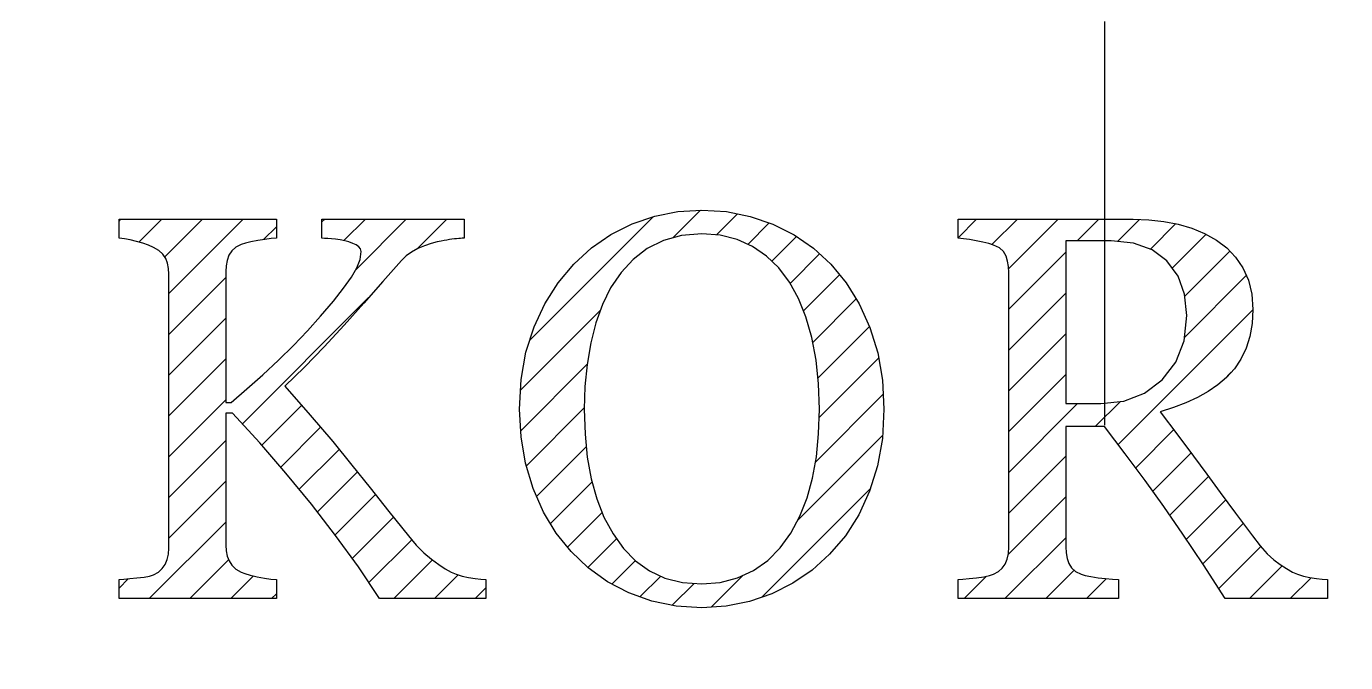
# Model space of a CAD drawing. Extents: x 0 to 420, y 0 to 297.
# Drawn here: x 102.64 to 108.37, y 123.71 to 126.46 of the extents above; entities that cross this region are included whole.
import ezdxf

# ---------------------------------------------------------------- set-up
doc = ezdxf.new("R2010")
doc.units = 0
doc.header["$LTSCALE"] = 7
doc.header["$MEASUREMENT"] = 0
doc.linetypes.add('CENTER', pattern=[2, 1.25, -0.25, 0.25, -0.25])
doc.layers.get('0').update_dxf_attribs({"color": 2, "linetype": 'CONTINUOUS'})
for name, color, linetype in [('CL', 1, 'CENTER'), ('D', 2, 'CONTINUOUS'), ('DWG', 7, 'CONTINUOUS')]:
    doc.layers.add(name, color=color, linetype=linetype)

# ---------------------------------------------------------------- blocks, each defined once
blk = doc.blocks.new('A$C4C2A30F9')
h = blk.add_hatch()
h.set_pattern_fill('ANSI31', color=21)
h.set_pattern_definition([(45, (-17002.65570697442, 6221.330725854359), (-0.08838834764831843, 0.08838834764831845), [])])
h.paths.add_polyline_path([(3.462933228893235, -0.8184524781090659), (3.641140908894158, -0.3567559981092927), (3.819528908894426, 0.1078513618913348), (3.977437708894286, 0.5759363218912767), (4.007551148893981, 0.6269153618914061), (4.057886188893463, 0.6659932818911329), (4.11728874889377, 0.6865755218914273), (4.713220588892, 0.6865755218914273), (4.713220588892, 0.5765288018910724), (4.599928108891618, 0.5735921618907014), (4.502606828893477, 0.5459774418914094), (4.437794668894639, 0.4778680018907835), (4.414224268894031, 0.3828393618914561), (4.414224268894031, -1.203332638108805), (4.438026508894836, -1.3105715181091), (4.503766028894461, -1.378887038109497), (4.603070828892669, -1.403024158108565), (4.716363308893051, -1.403436318109016), (4.716363308893051, -1.513586078109256), (3.645391308891703, -1.513586078109256), (3.645391308891703, -1.403436318109016), (3.780785868893872, -1.404853118108804), (3.895469388891797, -1.38622863810906), (3.978236268892942, -1.322034718109535), (4.010384748893557, -1.203332638108805), (4.015150348892348, 0.1132609618907736), (4.019503788891598, 0.1295928018907944), (3.402603308892139, -1.478088798108729), (3.235369388894469, -1.478088798108729), (2.542167788891675, 0.4596041618906384), (2.542373868891445, 0.4521852818907064), (2.542373868891445, -0.8778807981088903), (2.542167788891675, -1.138623518108943), (2.578875788894948, -1.274790878109343), (2.671251148894953, -1.366547998109127), (2.792683788891736, -1.403436318109016), (2.792683788891736, -1.513586078109256), (2.077972588893317, -1.513586078109256), (2.077972588893317, -1.403436318109016), (2.237864908893243, -1.36106111810841), (2.34180650889175, -1.264409598108614), (2.382430028894305, -1.123528158109366), (2.382945228891913, 0.3794905618906341), (2.348169228891493, 0.5007686418912272), (2.26656154889497, 0.561021281891044), (2.172511788892734, 0.5774561618909502), (2.08559754889211, 0.5765288018910724), (2.08559754889211, 0.6865755218914273), (2.754636268891772, 0.6865755218914273), (2.818598348894739, 0.6714801618909405), (2.87454906889252, 0.6352358418907897), (2.917619788891898, 0.5761424018910475), (3.406055148894666, -0.8195859181087144)])
h.paths.add_polyline_path([(-5.646472531105246, 0.7177193618908859), (-4.912801971106092, -1.180122878108705), (-4.860560691107821, -1.304904318109038), (-4.787556851108093, -1.378114238108537), (-4.645181331106869, -1.403436318109016), (-4.645181331106869, -1.513586078109256), (-5.606106611106952, -1.513586078109256), (-5.606106611106952, -1.407686718109289), (-5.412288371106115, -1.406682078109043), (-5.350284051106428, -1.383291998108689), (-5.312339571108168, -1.325100158109308), (-5.319706931106339, -1.24452287810891), (-5.470505971105013, -0.8336766381089546), (-6.195753011106717, -0.8336766381089546), (-6.319684371104813, -1.162657598109035), (-6.309895571106608, -1.296248958109572), (-6.206288851106365, -1.373838078108747), (-6.05528373110792, -1.403436318109016), (-6.05528373110792, -1.513586078109256), (-6.855981811106176, -1.513586078109256), (-6.855981811106176, -1.403436318109016), (-6.78702229110786, -1.394008158108591), (-6.713838131108787, -1.375589758108617), (-6.651318611107854, -1.348670558109006), (-6.566259091105167, -1.288701278109329), (-6.506418611108529, -1.225511998109141), (-6.458015571108263, -1.131951678109544), (-6.343563891106896, -0.8447534381093647), (-6.221409971105459, -0.5345772781092819), (-6.09168261110608, -0.2015262381091816), (-5.963243251106178, 0.1299534418913026), (-5.844386611108348, 0.4363944018914481), (-5.735009651107248, 0.7177193618908859)])
h.paths.add_polyline_path([(-5.039566931107402, -3.936700478108833), (-5.014219091106497, -3.951151838108672), (-4.992374611105333, -3.960296638108957), (-4.967155571106559, -3.968076158109398), (-4.938665011108242, -3.974464638109566), (-4.910097171108646, -3.978843838109242), (-4.884981171107938, -3.981831998109556), (-4.86352309110589, -3.983377598109655), (-4.86352309110589, -4.065835358109325), (-5.324781651106605, -4.065835358109325), (-5.416847891108773, -3.928457278108908), (-5.515508691107243, -3.791851998108541), (-5.620712531108438, -3.655813438108453), (-5.731197171106032, -3.521784158108858), (-5.844927571106382, -3.390305118108699), (-5.962187091106898, -3.261402078109313), (-5.992197491104889, -3.261402078109313), (-5.992197491104889, -3.833892318109065), (-5.990626131108002, -3.858621918108838), (-5.985912051106425, -3.881367998108544), (-5.978003731106583, -3.90236239810929), (-5.965638931105786, -3.921270238109173), (-5.948096371106658, -3.937576318108768), (-5.925273011107492, -3.951151838108672), (-5.909301811105252, -3.956999358108988), (-5.886298131106741, -3.963542398108984), (-5.856210451107472, -3.971012798108859), (-5.824448371105973, -3.977323998108659), (-5.796524531106115, -3.981471358109047), (-5.772438931107899, -3.983377598109655), (-5.772438931107899, -4.065835358109325), (-6.454975891105278, -4.065835358109325), (-6.454975891105278, -3.983377598109655), (-6.434470931108081, -3.981651678109301), (-6.408633651106356, -3.979281758109209), (-6.377386771106103, -3.976396638108781), (-6.346629331106669, -3.9729705581085), (-6.322569491105241, -3.968307998108685), (-6.305284531106736, -3.96258927810868), (-6.284496211104852, -3.950894238108958), (-6.267752211108018, -3.935979198108726), (-6.255284371105517, -3.917766878108523), (-6.246294131105969, -3.896952798108941), (-6.240987571105507, -3.873279358109357), (-6.239261651106062, -3.846772318109288), (-6.239261651106062, -2.659493918109547), (-6.240729971104884, -2.634506718109151), (-6.245186451105837, -2.611631838109133), (-6.25273413110699, -2.590817758108642), (-6.264480691104836, -2.573094878109259), (-6.282100531105243, -2.557303998109091), (-6.305284531106736, -2.54357391810936), (-6.327515411107015, -2.53396543810868), (-6.352245011104969, -2.525078238109018), (-6.379705171108071, -2.517092638108807), (-6.407036531105405, -2.510369278109465), (-6.43210101110526, -2.505809758109535), (-6.454975891105278, -2.503207998109247), (-6.454975891105278, -2.420853278108552), (-5.772438931107899, -2.420853278108552), (-5.772438931107899, -2.503207998109247), (-5.795674451106606, -2.504908158109174), (-5.822748211106955, -2.508385758109398), (-5.853557171107241, -2.513537758109123), (-5.883026611107198, -2.519720158108612), (-5.906931891106069, -2.5254131181091), (-5.925273011107492, -2.530899998108907), (-5.94871461110597, -2.542285918108973), (-5.966489011105296, -2.557690398109116), (-5.978518931107828, -2.577139198108853), (-5.986066611105343, -2.599653438109272), (-5.990651891108428, -2.623301118109339), (-5.992197491104889, -2.648030718109112), (-5.992197491104889, -3.21627055810859), (-5.969374131105724, -3.21627055810859), (-5.900182771107211, -3.156610398109478), (-5.831712691106077, -3.095275838109046), (-5.764015411106811, -3.032292638109539), (-5.698868371106073, -2.968588158109014), (-5.637842931108025, -2.904986718109285), (-5.580939091105392, -2.841642878109269), (-5.525297491105448, -2.776032158109047), (-5.480629651108757, -2.719746558109364), (-5.447090131106961, -2.67286335810968), (-5.423597011107631, -2.632497438108658), (-5.409480531106965, -2.595068158108916), (-5.404792211105814, -2.560910398108717), (-5.407136371108209, -2.550168478109299), (-5.414168851108116, -2.540663038108505), (-5.42599269110724, -2.532419838108581), (-5.441036531105055, -2.525747998109182), (-5.457522931108542, -2.519823198109407), (-5.475477651107212, -2.514671198108772), (-5.496214451108244, -2.510601118108752), (-5.515534451107669, -2.50774175810875), (-5.533283091106568, -2.506041598108823), (-5.549254291105171, -2.504985438108633), (-5.563241971107345, -2.504058078108756), (-5.575168851108174, -2.503207998109247), (-5.575168851108174, -2.420853278108552), (-4.958551731106127, -2.420853278108552), (-4.958551731106127, -2.503207998109247), (-4.961694451107178, -2.503362558109075), (-4.966640371105314, -2.503800478109042), (-4.973569811107154, -2.504418718109264), (-4.981684211106767, -2.50521727810883), (-4.990468371106545, -2.506015838109306), (-4.999922291106486, -2.50676287810893), (-5.010921811106527, -2.50774175810875), (-5.021741011107224, -2.509158558108538), (-5.032379891104938, -2.511219358108974), (-5.044384051107045, -2.513666558109435), (-5.05829445110794, -2.516371358108699), (-5.074265651106543, -2.519436798109382), (-5.101648531104729, -2.526726878109002), (-5.129649651105865, -2.536515678109026), (-5.158243251105887, -2.548751678109511), (-5.185729171105777, -2.563512158109006), (-5.20947989110573, -2.580359198109363), (-5.229443891108531, -2.599447358109501), (-5.310356051108101, -2.69081807810926), (-5.393483571107936, -2.784326878108914), (-5.47872341110633, -2.879870718108577), (-5.565096691105282, -2.973714398109223), (-5.6509290111062, -3.061865118108472), (-5.736220371105446, -3.144271358109108), (-5.625529651108081, -3.271010558109083), (-5.528285651107581, -3.385307678108802), (-5.4446429311065, -3.487162718109175), (-5.36617797110739, -3.585308318109128), (-5.284389971107885, -3.687755838109297), (-5.199407731106476, -3.794350718108944), (-5.166203091106581, -3.833454398109097), (-5.132946931105835, -3.866942398109131), (-5.099716531105514, -3.894943518109358), (-5.068083251106145, -3.917895678108835)])
h.paths.add_polyline_path([(-5.501237651107658, -0.7207963181090236), (-5.834803891106276, 0.1373980818907512), (-6.161981651108363, -0.7207963181090236)], flags=16)
h.paths.add_polyline_path([(-8.377135571106919, 0.4266313618909408), (-8.377135571106919, -1.262168478108833), (-8.367913491107174, -1.331797758109133), (-8.340427571107284, -1.369510398109014), (-8.294986931105086, -1.400499678109554), (-8.218917651105585, -1.405007678108632), (-8.118221811106196, -1.403925758108926), (-8.005830931106175, -1.402431678108769), (-7.86324933110518, -1.39583711810883), (-7.717035571105953, -1.374765438109534), (-7.596221171108482, -1.337207358109481), (-7.504051891108247, -1.281076318108717), (-7.424479251105367, -1.209875678108801), (-7.357477491106692, -1.12981359810874), (-7.277106291105156, -0.9200499181088162), (-7.244416851106507, -0.6542324781094067), (-7.238208691105683, -0.4248654381090091), (-7.249259731106577, -0.1802484781092062), (-7.29516405110553, 0.09749584189103189), (-7.39500981110541, 0.3153739218914779), (-7.468812211107434, 0.3927827218903985), (-7.550883571107988, 0.4574403218912266), (-7.646118291107996, 0.5109180818908499), (-7.778112531108491, 0.5455137618910157), (-7.938468531105173, 0.5589089618906655), (-8.085764211107744, 0.5611243218909294), (-8.133523251108272, 0.560866721891216), (-8.187902611105528, 0.5601712018906255), (-8.242745651106816, 0.5590892818909197), (-8.320643891107466, 0.537167521891206), (-8.36374037110727, 0.4859566418908798)], flags=16)
h.paths.add_polyline_path([(-7.058094771105971, 0.2383772818911893), (-6.975224851106759, 0.099067201890648), (-6.912396211107989, -0.05837791810881754), (-6.87228789110668, -0.2336231981089441), (-6.85819717110644, -0.4264883181094774), (-6.866569171106676, -0.6089463981088556), (-6.895471891108173, -0.7778031981088134), (-6.950495251105167, -0.9270823981087233), (-7.028779891104932, -1.062167838108508), (-7.1223917311072, -1.186021918108963), (-7.229295731107413, -1.28813455810905), (-7.33996069110799, -1.364487198108691), (-7.453510771105357, -1.422344158108899), (-7.583032051108603, -1.468943998109353), (-7.737849651108263, -1.499778718109155), (-7.906088211107999, -1.511628318108706), (-8.067191251106124, -1.513586078109256), (-9.060574131108297, -1.513586078109256), (-9.060574131108297, -1.403436318109016), (-8.934221331106528, -1.403745438109581), (-8.855138131108106, -1.379453758108866), (-8.796688691105373, -1.31989663810873), (-8.773865331106208, -1.247459518109281), (-8.773865331106208, 0.412128481891159), (-8.785972531106381, 0.4965440018913796), (-8.830537331108644, 0.5575694418912462), (-8.9166787711074, 0.5813974418906582), (-9.070002291107812, 0.5819126418909946), (-9.070002291107812, 0.6865755218914273), (-8.005341491105355, 0.6865755218914273), (-7.873630611105909, 0.679877921890693), (-7.743233491106366, 0.6596820818913329), (-7.614175891107152, 0.6258334418907907), (-7.491584051105747, 0.5799806418908702), (-7.380069011105661, 0.5246224018910652), (-7.279579251106043, 0.4605057618909996), (-7.159743731106573, 0.3588052818913638)])
h.paths.add_polyline_path([(-2.640074451104738, -3.94870463810912), (-2.6232274111062, -3.934098718109453), (-2.610733811106911, -3.916350078108735), (-2.601923891106708, -3.895175358108645), (-2.596720371107949, -3.870471518109298), (-2.595020211105293, -3.842109758109473), (-2.595020211105293, -2.652796318108813), (-2.59630821110477, -2.626649918109251), (-2.600197971107264, -2.602641598108676), (-2.606689491105499, -2.580694078108536), (-2.617920851105737, -2.561554398109365), (-2.636004371106537, -2.545763518109197), (-2.6609400511079, -2.533321438108942), (-2.682346611105459, -2.526520798109232), (-2.707591411108297, -2.520235358108948), (-2.736494131106156, -2.514362078109116), (-2.765809011107194, -2.509184318108964), (-2.792006931107608, -2.505526398109396), (-2.815293971107167, -2.503207998109247), (-2.815293971107167, -2.420853278108552), (-2.056095251107763, -2.420853278108552), (-1.987857011106826, -2.42324895810907), (-1.922555411107169, -2.430358718109346), (-1.860241971106007, -2.442156798108954), (-1.801122771106748, -2.459519038108738), (-1.745764531107852, -2.482496958108641), (-1.694347571108665, -2.511219358108974), (-1.649576691106631, -2.545171038109402), (-1.611297331106471, -2.585536958108605), (-1.579535251104971, -2.632214078108518), (-1.555604211105674, -2.685459998108854), (-1.541230131108023, -2.745558078108843), (-1.536438771105168, -2.812740158108681), (-1.539710291108349, -2.873636798109146), (-1.549473331106128, -2.929639038108689), (-1.565547571106435, -2.980669598108761), (-1.588036051107338, -3.027114878108478), (-1.616500851105229, -3.069258238108887), (-1.651019251105026, -3.107048158109137), (-1.688371251108038, -3.138810238108817), (-1.730205491105153, -3.167635678109036), (-1.776573491108138, -3.193447198109425), (-1.82698581110526, -3.216605438109582), (-1.880772691107268, -3.237264958109336), (-1.937728051107115, -3.255425758108686), (-1.86119509110722, -3.357280798109059), (-1.793806931105792, -3.447749918109366), (-1.735512051105616, -3.527013438108952), (-1.677655091105407, -3.605581438108857), (-1.611761011106864, -3.694736798109261), (-1.5375464511053, -3.794350718108944), (-1.504702451107732, -3.836880478109379), (-1.474022291105939, -3.87108975810952), (-1.445351411108277, -3.897184638109138), (-1.418097331108584, -3.917741118109006), (-1.390946291106957, -3.935721598109012), (-1.364027091105527, -3.951151838108672), (-1.342182611108001, -3.960296638108957), (-1.317040851106867, -3.968076158109398), (-1.288369971105567, -3.974464638109566), (-1.259905171107675, -3.978843838109242), (-1.234866451108246, -3.981831998109556), (-1.21309925110836, -3.983377598109655), (-1.21309925110836, -4.065835358109325), (-1.655990931107226, -4.065835358109325), (-1.750968051106611, -3.918900318109081), (-1.839737011105171, -3.785978718109618), (-1.922323571106972, -3.666967518109232), (-2.00367365110651, -3.553855358109104), (-2.089531731107854, -3.438295998109425), (-2.179820531106088, -3.320418238109596), (-2.347981811108184, -3.320418238109596), (-2.347981811108184, -3.842109758109473), (-2.346539251106151, -3.868101598109206), (-2.34226309110818, -3.891903838109101), (-2.335282131105487, -3.913516478109159), (-2.323741651107412, -3.932166718109329), (-2.305529331108119, -3.947803038108759), (-2.280722451105248, -3.960167838108646), (-2.263463251107169, -3.965603198108511), (-2.239248851106822, -3.970703678109203), (-2.207924691105291, -3.975288958108649), (-2.174926131105167, -3.979281758109209), (-2.145482451105636, -3.981960798108958), (-2.119567891106271, -3.983377598109655), (-2.119567891106271, -4.065835358109325), (-2.815293971107167, -4.065835358109325), (-2.815293971107167, -3.983377598109655), (-2.793861651105544, -3.98152287810899), (-2.766968211108178, -3.978818078108816), (-2.734562131106941, -3.975288958108649), (-2.70287733110672, -3.971167358108687), (-2.678353811108536, -3.96609263810933), (-2.6609400511079, -3.960167838108646)])
h.paths.add_polyline_path([(-4.42444389110824, -3.050324638108577), (-4.433846291107329, -3.146177598108807), (-4.436963251107954, -3.245070238108383), (-4.433614451107132, -3.352772798109072), (-4.423516531107452, -3.453185278109231), (-4.40664373110485, -3.546281918108434), (-4.382918771105324, -3.632732478108665), (-4.351233971105103, -3.712408158108701), (-4.311718131106318, -3.78533471810897), (-4.266432051106676, -3.84836943810933), (-4.213881651106931, -3.901460798108928), (-4.154221491106, -3.944737598108986), (-4.086730291106505, -3.976628478108978), (-4.010944371108053, -3.995768158109058), (-3.92704405110635, -4.002156638109227), (-3.84703349110714, -3.995639358108747), (-3.772329491108394, -3.976242078108953), (-3.703009331107751, -3.944042078109305), (-3.640721651107015, -3.900378878109223), (-3.586574131106318, -3.846257118108952), (-3.540644051106938, -3.781779838109287), (-3.50143733110599, -3.70820927810928), (-3.469932851105114, -3.628688158109071), (-3.446207891105587, -3.543242238109087), (-3.429824531107442, -3.450686558108828), (-3.420113011106878, -3.351278718108915), (-3.416918771108612, -3.245070238108383), (-3.420525171106419, -3.135384158108536), (-3.431421651104756, -3.031777438109202), (-3.44976277110618, -2.934533438108701), (-3.475316691106855, -2.844734078109468), (-3.507593971105962, -2.764337118109324), (-3.546723411105631, -2.693265278108811), (-3.592730771106289, -2.63234287810883), (-3.646105491105118, -2.581131998109413), (-3.70666725110641, -2.539606878109225), (-3.773900851105282, -2.509055518108653), (-3.847419891106256, -2.490740158108565), (-3.92704405110635, -2.484635038109445), (-4.014962931105401, -2.491770558109238), (-4.09371125110556, -2.513048318109213), (-4.163237491105974, -2.548442558108945), (-4.224159891105955, -2.595506078108883), (-4.277251251107373, -2.652409918108788), (-4.322460051105736, -2.718819198108577), (-4.357622451105271, -2.790638078108714), (-4.38637061110785, -2.870210718108865), (-4.40867877110577, -2.957459838108662)], flags=16)
h.paths.add_polyline_path([(-3.163672211107041, -3.000607838109318), (-3.14327029110791, -3.119103838109368), (-3.136495411108626, -3.245070238108383), (-3.143399091106403, -3.371783678108841), (-3.164187411108287, -3.490382718108776), (-3.198963411108707, -3.600738558108787), (-3.245975411107793, -3.702258718109078), (-3.303935411106067, -3.793036958109042), (-3.372585811106546, -3.873459678108702), (-3.448449011106277, -3.941903998108501), (-3.531962931105227, -3.999116958108971), (-3.623101811106608, -4.044840958109489), (-3.720294291106256, -4.078431998108499), (-3.821608371108596, -4.098653598109195), (-3.92704405110635, -4.105402718108962), (-4.038456051108369, -4.098164158109284), (-4.144072051105468, -4.076654558109112), (-4.243866291108134, -4.041105758108642), (-4.336293171105353, -3.992573918108974), (-4.419523731106892, -3.932810718109067), (-4.493764051105245, -3.861790398108496), (-4.558395891108376, -3.781470718108721), (-4.613084371107107, -3.690434878109045), (-4.658061331105273, -3.588682878108557), (-4.691085651105823, -3.47920287810939), (-4.711023891108198, -3.364622398109532), (-4.717695731105778, -3.245070238108383), (-4.710637491105444, -3.116295998109308), (-4.689617331107002, -2.997078718109151), (-4.654712531108089, -2.887366878108878), (-4.607829331107496, -2.78736655810917), (-4.550281491105125, -2.696717118108609), (-4.482197811106744, -2.615573118108841), (-4.40551029110793, -2.545840798108657), (-4.321146291105833, -2.48782927810953), (-4.228848211107106, -2.441641598108617), (-4.131243571107916, -2.408153598108584), (-4.030599251105741, -2.388009278109166), (-3.92704405110635, -2.381311678109341), (-3.819959731106792, -2.388138078108568), (-3.717151571105205, -2.408643038109403), (-3.618516531107161, -2.442646238108864), (-3.526244211105222, -2.48929759810926), (-3.44267877110542, -2.546896958108846), (-3.367820211107755, -2.615573118108841), (-3.300663891106524, -2.696407998108953), (-3.243914611106447, -2.787881758108597), (-3.197855731108575, -2.889814078109339)])
h.paths.add_polyline_path([(1.392602028892725, 0.4587798418906459), (1.389871468891215, -1.256269438109484), (1.402158988894371, -1.329659678109238), (1.441494508893811, -1.380664478108883), (1.511458668894193, -1.402921118108679), (1.617254988894274, -1.403436318109016), (1.617254988894274, -1.513586078109256), (0.7411058688921912, -1.513586078109256), (0.7411058688921912, -1.403436318109016), (0.8622809088919894, -1.401710398109572), (0.9488345088939241, -1.365697918108708), (0.9808026688915561, -1.291199998108823), (0.9854137088914285, -1.223425438109189), (0.9854137088914285, 0.4447921618912005), (0.9744657088922395, 0.5038340818910001), (0.9349756288938806, 0.5546328018908753), (0.8570258688923786, 0.5757302418905965), (0.7411058688921912, 0.5765288018910724), (0.7411058688921912, 0.6865755218914273), (1.617254988894274, 0.6865755218914273), (1.617254988894274, 0.5765288018910724), (1.510041868892586, 0.5757302418905965), (1.450381708891655, 0.5586256018914355), (1.408444428892835, 0.515735201890493)])
h.paths.add_polyline_path([(-1.052356851105287, 0.4020048018910529), (-1.054597971105977, -1.18548095810911), (-1.050038451106957, -1.278345758109026), (-1.010574131105386, -1.350654078109073), (-0.8974877311084128, -1.386589278108659), (-0.3897066111057939, -1.3897319981088), (-0.04681525110572693, -1.262065438108948), (0.2343551488920639, -0.9816420781089619), (0.3558135488929111, -0.6373339181091069), (0.452258988894755, -0.6373339181091069), (0.4111975488922326, -1.434966558108499), (0.3985751488944516, -1.480948158108731), (0.3686162688936747, -1.505600478109045), (0.3251849088919698, -1.513586078109256), (-1.717660371105012, -1.513586078109256), (-1.717660371105012, -1.403436318109016), (-1.592003091107472, -1.403539358108901), (-1.516268691106234, -1.371777278109221), (-1.463615251108422, -1.31085487810924), (-1.44393461110667, -1.22656815810933), (-1.444939251105097, 0.3819120018906688), (-1.468870291108033, 0.489511521890563), (-1.530668531107949, 0.5539115218907682), (-1.609133491107059, 0.5758332818913914), (-1.717660371105012, 0.5765288018910724), (-1.717660371105012, 0.6865755218914273), (-0.7885744511077064, 0.6865755218914273), (-0.7885744511077064, 0.5765288018910724), (-0.8959678911051014, 0.5756272018916206), (-0.9879826111064176, 0.5436590418912601), (-1.039682931106654, 0.4750086418907813)])
h.paths.add_polyline_path([(-3.572895571105619, -0.5155148781086609), (-3.572895571105619, -1.096454398109017), (-3.571349971105519, -1.158020798108737), (-3.566764691106073, -1.210287838109252), (-3.559191251108132, -1.253126718109343), (-3.526424531108205, -1.322189278109363), (-3.469443411107932, -1.369201278109358), (-3.392060371108528, -1.38700143810911), (-3.264728691108758, -1.38924255810889), (-3.06081253110824, -1.387877278109045), (-2.907385971106123, -1.386589278108659), (-2.623613811105315, -1.296145918108778), (-2.32059893110636, -1.050987998109122), (-2.171087891107163, -0.6834700781091669), (-2.059341011106881, -0.6834700781091669), (-2.094426131105138, -1.428371998109469), (-2.108800211106427, -1.471391198108904), (-2.139506131105009, -1.501942558108567), (-2.168769491105195, -1.513586078109256), (-2.866891251105699, -1.513586078109256), (-3.56496149110535, -1.513586078109256), (-4.263031731105002, -1.513586078109256), (-4.263031731105002, -1.403436318109016), (-4.120656211107416, -1.391432158108728), (-4.008085011108051, -1.344007998109191), (-3.962335251108016, -1.214486718108674), (-3.970140531106154, 0.4360852818908825), (-3.988507411108003, 0.5026233618909828), (-4.035493651106663, 0.5536281618906287), (-4.098837491106678, 0.5750089618904894), (-4.263031731105002, 0.5765288018910724), (-4.263031731105002, 0.6865755218914273), (-2.270083571107534, 0.6865755218914273), (-2.230310131108126, 0.6779974418914207), (-2.206920051106863, 0.658728961891029), (-2.197157011105446, 0.6305990418914007), (-2.159933811108203, -0.09575567810952634), (-2.243112851105252, -0.09575567810952634), (-2.416554931107385, 0.2561259218909981), (-2.703469811105606, 0.4835867218907879), (-3.073203091105825, 0.5643700818909565), (-3.434461331107741, 0.5643700818909565), (-3.510685171106161, 0.5474715218906567), (-3.555893971108162, 0.5070798418910272), (-3.572895571105619, 0.4453073618906274), (-3.572895571105619, -0.2208977581094587), (-3.558392691105837, -0.2639942381092624), (-3.523925811106892, -0.2971731181087307), (-3.481911251106794, -0.3104652781094046), (-3.371169011108577, -0.3104652781094046), (-3.161534131108056, -0.2658747181085346), (-2.982605171106115, -0.1304028781087254), (-2.898060851108312, 0.09855200189122115), (-2.808905491106998, 0.09855200189122115), (-2.808905491106998, -0.8877211181088569), (-2.908905811105797, -0.8877211181088569), (-2.974671091105847, -0.6534339181089308), (-3.137937971107021, -0.494520478108825), (-3.371169011108577, -0.4360195181088784), (-3.483328051108401, -0.4360195181088784), (-3.527738291108108, -0.4482297581089369), (-3.559732211106166, -0.4776219181085253)])
h.paths.add_polyline_path([(1.501231948892382, -3.393447838108841), (1.252029708892223, -2.755630238109006), (1.00761882889492, -3.393447838108841)], flags=16)
h.paths.add_polyline_path([(1.922201868892444, -3.816555838108798), (1.934283308892191, -3.844840318109163), (1.947369388894003, -3.869260798109281), (1.961460108894244, -3.889791518108723), (1.978281388892356, -3.908209918108696), (1.998734828892339, -3.926241918108644), (2.023103788891603, -3.944042078109305), (2.042707148892077, -3.954474878109068), (2.065736588894652, -3.96356815810941), (2.092372428895032, -3.97142495810931), (2.11967802889194, -3.977633118109225), (2.143686348892516, -3.981574398108933), (2.164500428894826, -3.983377598109655), (2.164500428894826, -4.065835358109325), (1.479413228891644, -4.065835358109325), (1.479413228891644, -3.983377598109655), (1.536214028892573, -3.978328638108906), (1.586188428893365, -3.970703678109203), (1.629516748893366, -3.960167838108646), (1.662798668894538, -3.9477257581093), (1.682711148892849, -3.933506238108748), (1.689357228893641, -3.917457758108867), (1.689073868892592, -3.90993583810905), (1.688249548893509, -3.901512318108871), (1.687013068891247, -3.892212958108757), (1.685106828892458, -3.882346878109274), (1.682685388892423, -3.873408158109669), (1.67961994889265, -3.865242238109204), (1.543220748892054, -3.496796958108462), (0.9671498688912834, -3.496796958108462), (0.9467737088925787, -3.548394238108813), (0.9291538688921719, -3.595483518109177), (0.9141100288943562, -3.638167838109439), (0.9010497088929696, -3.677091198109338), (0.8888652288951562, -3.714185598108998), (0.877608108894492, -3.749322238109016), (0.8686436288917321, -3.780543358108844), (0.8616884288931033, -3.807642878108709), (0.8567167488945415, -3.830543518109153), (0.8536255488943425, -3.850146878108717), (0.8516935488914896, -3.867174238109328), (0.8510237888949632, -3.881574078109225), (0.8591124288941501, -3.910013118109418), (0.8834041088921367, -3.933995678108658), (0.9239503488934133, -3.953367198108936), (0.9747233088928624, -3.968050398108971), (1.029592108894576, -3.978045278108766), (1.088453708893212, -3.983377598109655), (1.088453708893212, -4.065835358109325), (0.4695954688941129, -4.065835358109325), (0.4695954688941129, -3.983377598109655), (0.491517228892917, -3.980981918109137), (0.5165044288951322, -3.976551198109519), (0.5448661888949573, -3.970008158108612), (0.5731764288939303, -3.962048318108828), (0.5980348288940149, -3.952362558109598), (0.6193898688943591, -3.941105438108934), (0.6478031488950364, -3.919647358109614), (0.6716053888922033, -3.897674078109048), (0.6908996288948401, -3.87508255810917), (0.7077981888942304, -3.849296798109208), (0.7244133888925717, -3.817843838109184), (0.7406937088926497, -3.780543358108844), (0.8263714688946493, -3.565859518108482), (0.9176649088913109, -3.333967998109074), (1.014625548894401, -3.084946078109169), (1.110633068892639, -2.837109118108856), (1.199427788891626, -2.607999678109081), (1.281241548895196, -2.397617758108936), (1.37384874889176, -2.397617758108936)])
h.paths.add_polyline_path([(-0.5675794111084542, -3.260191358109296), (-0.5675794111084542, -3.754293918109397), (-0.5664202111074701, -3.800120958108892), (-0.5629426111081557, -3.839070078109216), (-0.5572496511085774, -3.871218558108922), (-0.5481048511064728, -3.897416478109335), (-0.5345293311074784, -3.919029118109393), (-0.516471571107104, -3.936030718108668), (-0.4941118911083322, -3.94898799810926), (-0.4666774911056564, -3.958467678108718), (-0.434322931105271, -3.964521278108805), (-0.3946267711071414, -3.967973118109512), (-0.3450902911063167, -3.970214238108383), (-0.2858422911085654, -3.971012798108859), (-0.2577381311057252, -3.971012798108859), (-0.2241213311062893, -3.971012798108859), (-0.1850434111074719, -3.971012798108859), (-0.145527571105049, -3.970420318109063), (-0.1103909311059397, -3.968745918108652), (-0.07965925110693206, -3.966041118108478), (-0.0500352511080564, -3.962177118109139), (-0.01966421110773808, -3.956638718108479), (0.01129930889146635, -3.949528958109113), (0.03958378889365122, -3.94043567810877), (0.06184042889435659, -3.929307358109327), (0.07822378889250103, -3.916350078108735), (0.1141332288934791, -3.872789918108538), (0.1514337088920001, -3.816581598109224), (0.1898933888915053, -3.747802398109343), (0.2241541888943175, -3.678817118108782), (0.2490383488948282, -3.623252798109206), (0.2644428288913332, -3.580954878108969), (0.3481113088928396, -3.580954878108969), (0.3169674688942905, -4.065835358109325), (-1.048801971108333, -4.065835358109325), (-1.048801971108333, -3.983377598109655), (-1.022913171105756, -3.981394078108679), (-0.99202693110783, -3.978174078109078), (-0.956117491106852, -3.97366607810909), (-0.9219597311057441, -3.968488318108939), (-0.8968694911054627, -3.963310558108788), (-0.8805634111049585, -3.958132798108636), (-0.8584098111059575, -3.945252798109323), (-0.8412021311050921, -3.930080158109376), (-0.8291464511057711, -3.912589118109281), (-0.8209032511076657, -3.892496318108897), (-0.8160346111071703, -3.86905471810951), (-0.8144374911062187, -3.842109758109473), (-0.8144374911062187, -2.659493918109547), (-0.8158800511082518, -2.635124958109373), (-0.820130451105797, -2.612533438108585), (-0.8271114111048519, -2.59174511810852), (-0.8388322111059097, -2.573378238108489), (-0.8566838911065133, -2.557329758108608), (-0.8805634111049585, -2.54357391810936), (-0.9039019711053697, -2.53396543810868), (-0.9319288511069317, -2.525078238109018), (-0.9647470911077107, -2.517092638108807), (-0.9975653311084898, -2.510369278109465), (-1.025540691105562, -2.505809758109535), (-1.048801971108333, -2.503207998109247), (-1.048801971108333, -2.420853278108552), (0.2241799488947436, -2.420853278108552), (0.2241799488947436, -2.817402718109406), (0.1371626688924152, -2.817402718109406), (0.1156788288935786, -2.75735615810936), (0.08221658889306127, -2.695042718109107), (0.03695626889384585, -2.630282078109303), (-0.01358485110540641, -2.57407375810908), (-0.06252885110734496, -2.537880958108872), (-0.1096954111053492, -2.521755198108622), (-0.1353008511068765, -2.518870078109103), (-0.1638686911064724, -2.516474398108585), (-0.1954762111054151, -2.514671198108772), (-0.2303037311066873, -2.513305918108927), (-0.2681709311073064, -2.51250735810936), (-0.309283891107043, -2.512223998109221), (-0.5675794111084542, -2.512223998109221), (-0.5675794111084542, -3.166373438109076), (-0.3820043711057224, -3.166373438109076), (-0.3278826111054514, -3.164441438108952), (-0.2844512511073845, -3.158696958109431), (-0.251787571105524, -3.149346078108465), (-0.2254866111070442, -3.135615998108733), (-0.2013752511084022, -3.116862718108678), (-0.1793762111046817, -3.093240798109036), (-0.1631474111054558, -3.068227838109124), (-0.1486445311056741, -3.038294718108773), (-0.1359448511066148, -3.003389918108951), (-0.1253059711052629, -2.966578878109431), (-0.1173718911086326, -2.931261918109158), (-0.1121168511053838, -2.897207198108845), (-0.02509957110669347, -2.897207198108845), (-0.02509957110669347, -3.540795038108627), (-0.1121168511053838, -3.540795038108627), (-0.1170627711071575, -3.50297935810886), (-0.1254090111069672, -3.463669598108936), (-0.1371813311052392, -3.422865758108856), (-0.1507310911074455, -3.385384958109171), (-0.1647960511072597, -3.355426078109303), (-0.1793762111046817, -3.333092158109139), (-0.2043118911060446, -3.306430558109241), (-0.2315144511085236, -3.286749918108399), (-0.2610096511052689, -3.274075998108856), (-0.2947552511068352, -3.266425278108727), (-0.3351984511064074, -3.261762718108912), (-0.3820043711057224, -3.260191358109296)])
h.paths.add_polyline_path([(-2.347981811108184, -2.514671198108772), (-2.347981811108184, -3.220623998108749), (-2.195946291107248, -3.220623998108749), (-2.095405011106777, -3.209263838109109), (-2.006610291107791, -3.175106078108911), (-1.929716691105568, -3.118099198109121), (-1.870417171106965, -3.041463198109341), (-1.834739571106184, -2.94849535810863), (-1.822838451105781, -2.839195678108808), (-1.832369651107001, -2.746330878108893), (-1.861014771107875, -2.667402238109389), (-1.908825331105618, -2.602177918109192), (-1.973766291106585, -2.55367183810904), (-2.054549651107664, -2.524434238109279), (-2.150917811108229, -2.514671198108772)], flags=16)
at = {"layer": 'D', "color": 21}
for p, q in [((-4.131243571107916, -2.408153598108584), (-4.030599251105741, -2.388009278109166)), ((-4.030599251105741, -2.388009278109166), (-3.92704405110635, -2.381311678109341)), ((-3.92704405110635, -2.381311678109341), (-3.819959731106792, -2.388138078108568)), ((-3.819959731106792, -2.388138078108568), (-3.717151571105205, -2.408643038109403)), ((-6.454975891105278, -2.420853278108552), (-5.772438931107899, -2.420853278108552)), ((-6.454975891105278, -2.503207998109247), (-6.454975891105278, -2.420853278108552)), ((-5.772438931107899, -2.420853278108552), (-5.772438931107899, -2.503207998109247)), ((-5.575168851108174, -2.503207998109247), (-5.575168851108174, -2.420853278108552)), ((-5.575168851108174, -2.420853278108552), (-4.958551731106127, -2.420853278108552)), ((-4.958551731106127, -2.420853278108552), (-4.958551731106127, -2.503207998109247)), ((-4.321146291105833, -2.48782927810953), (-4.228848211107106, -2.441641598108617)), ((-4.228848211107106, -2.441641598108617), (-4.131243571107916, -2.408153598108584)), ((-3.717151571105205, -2.408643038109403), (-3.618516531107161, -2.442646238108864)), ((-3.618516531107161, -2.442646238108864), (-3.526244211105222, -2.48929759810926)), ((-2.815293971107167, -2.420853278108552), (-2.056095251107763, -2.420853278108552)), ((-2.815293971107167, -2.503207998109247), (-2.815293971107167, -2.420853278108552)), ((-2.056095251107763, -2.420853278108552), (-1.987857011106826, -2.42324895810907)), ((-1.987857011106826, -2.42324895810907), (-1.922555411107169, -2.430358718109346)), ((-1.922555411107169, -2.430358718109346), (-1.860241971106007, -2.442156798108954)), ((-1.860241971106007, -2.442156798108954), (-1.801122771106748, -2.459519038108738)), ((-1.801122771106748, -2.459519038108738), (-1.745764531107852, -2.482496958108641)), ((-6.43210101110526, -2.505809758109535), (-6.454975891105278, -2.503207998109247)), ((-6.407036531105405, -2.510369278109465), (-6.43210101110526, -2.505809758109535)), ((-6.379705171108071, -2.517092638108807), (-6.407036531105405, -2.510369278109465)), ((-6.352245011104969, -2.525078238109018), (-6.379705171108071, -2.517092638108807)), ((-5.853557171107241, -2.513537758109123), (-5.883026611107198, -2.519720158108612)), ((-5.822748211106955, -2.508385758109398), (-5.853557171107241, -2.513537758109123)), ((-5.795674451106606, -2.504908158109174), (-5.822748211106955, -2.508385758109398)), ((-5.772438931107899, -2.503207998109247), (-5.795674451106606, -2.504908158109174)), ((-5.563241971107345, -2.504058078108756), (-5.575168851108174, -2.503207998109247)), ((-5.549254291105171, -2.504985438108633), (-5.563241971107345, -2.504058078108756)), ((-5.533283091106568, -2.506041598108823), (-5.549254291105171, -2.504985438108633)), ((-5.515534451107669, -2.50774175810875), (-5.533283091106568, -2.506041598108823)), ((-5.496214451108244, -2.510601118108752), (-5.515534451107669, -2.50774175810875)), ((-5.475477651107212, -2.514671198108772), (-5.496214451108244, -2.510601118108752)), ((-5.457522931108542, -2.519823198109407), (-5.475477651107212, -2.514671198108772)), ((-5.05829445110794, -2.516371358108699), (-5.074265651106543, -2.519436798109382)), ((-5.044384051107045, -2.513666558109435), (-5.05829445110794, -2.516371358108699)), ((-5.032379891104938, -2.511219358108974), (-5.044384051107045, -2.513666558109435)), ((-5.021741011107224, -2.509158558108538), (-5.032379891104938, -2.511219358108974)), ((-5.010921811106527, -2.50774175810875), (-5.021741011107224, -2.509158558108538)), ((-4.999922291106486, -2.50676287810893), (-5.010921811106527, -2.50774175810875)), ((-4.990468371106545, -2.506015838109306), (-4.999922291106486, -2.50676287810893)), ((-4.981684211106767, -2.50521727810883), (-4.990468371106545, -2.506015838109306)), ((-4.973569811107154, -2.504418718109264), (-4.981684211106767, -2.50521727810883)), ((-4.966640371105314, -2.503800478109042), (-4.973569811107154, -2.504418718109264)), ((-4.961694451107178, -2.503362558109075), (-4.966640371105314, -2.503800478109042)), ((-4.958551731106127, -2.503207998109247), (-4.961694451107178, -2.503362558109075)), ((-4.40551029110793, -2.545840798108657), (-4.321146291105833, -2.48782927810953)), ((-4.09371125110556, -2.513048318109213), (-4.163237491105974, -2.548442558108945)), ((-4.014962931105401, -2.491770558109238), (-4.09371125110556, -2.513048318109213)), ((-3.92704405110635, -2.484635038109445), (-4.014962931105401, -2.491770558109238)), ((-3.847419891106256, -2.490740158108565), (-3.92704405110635, -2.484635038109445)), ((-3.773900851105282, -2.509055518108653), (-3.847419891106256, -2.490740158108565)), ((-3.70666725110641, -2.539606878109225), (-3.773900851105282, -2.509055518108653)), ((-3.526244211105222, -2.48929759810926), (-3.44267877110542, -2.546896958108846)), ((-2.792006931107608, -2.505526398109396), (-2.815293971107167, -2.503207998109247)), ((-2.765809011107194, -2.509184318108964), (-2.792006931107608, -2.505526398109396)), ((-2.736494131106156, -2.514362078109116), (-2.765809011107194, -2.509184318108964)), ((-2.707591411108297, -2.520235358108948), (-2.736494131106156, -2.514362078109116)), ((-2.150917811108229, -2.514671198108772), (-2.347981811108184, -2.514671198108772)), ((-2.347981811108184, -2.514671198108772), (-2.347981811108184, -3.220623998108749)), ((-2.054549651107664, -2.524434238109279), (-2.150917811108229, -2.514671198108772)), ((-1.745764531107852, -2.482496958108641), (-1.694347571108665, -2.511219358108974)), ((-1.694347571108665, -2.511219358108974), (-1.649576691106631, -2.545171038109402)), ((-6.327515411107015, -2.53396543810868), (-6.352245011104969, -2.525078238109018)), ((-6.305284531106736, -2.54357391810936), (-6.327515411107015, -2.53396543810868)), ((-6.282100531105243, -2.557303998109091), (-6.305284531106736, -2.54357391810936)), ((-6.264480691104836, -2.573094878109259), (-6.282100531105243, -2.557303998109091)), ((-6.25273413110699, -2.590817758108642), (-6.264480691104836, -2.573094878109259)), ((-5.966489011105296, -2.557690398109116), (-5.978518931107828, -2.577139198108853)), ((-5.94871461110597, -2.542285918108973), (-5.966489011105296, -2.557690398109116)), ((-5.925273011107492, -2.530899998108907), (-5.94871461110597, -2.542285918108973)), ((-5.906931891106069, -2.5254131181091), (-5.925273011107492, -2.530899998108907)), ((-5.883026611107198, -2.519720158108612), (-5.906931891106069, -2.5254131181091)), ((-5.441036531105055, -2.525747998109182), (-5.457522931108542, -2.519823198109407)), ((-5.42599269110724, -2.532419838108581), (-5.441036531105055, -2.525747998109182)), ((-5.414168851108116, -2.540663038108505), (-5.42599269110724, -2.532419838108581)), ((-5.407136371108209, -2.550168478109299), (-5.414168851108116, -2.540663038108505)), ((-5.409480531106965, -2.595068158108916), (-5.404792211105814, -2.560910398108717)), ((-5.404792211105814, -2.560910398108717), (-5.407136371108209, -2.550168478109299)), ((-5.185729171105777, -2.563512158109006), (-5.20947989110573, -2.580359198109363)), ((-5.158243251105887, -2.548751678109511), (-5.185729171105777, -2.563512158109006)), ((-5.129649651105865, -2.536515678109026), (-5.158243251105887, -2.548751678109511)), ((-5.101648531104729, -2.526726878109002), (-5.129649651105865, -2.536515678109026)), ((-5.074265651106543, -2.519436798109382), (-5.101648531104729, -2.526726878109002)), ((-4.482197811106744, -2.615573118108841), (-4.40551029110793, -2.545840798108657)), ((-4.163237491105974, -2.548442558108945), (-4.224159891105955, -2.595506078108883)), ((-3.646105491105118, -2.581131998109413), (-3.70666725110641, -2.539606878109225)), ((-3.44267877110542, -2.546896958108846), (-3.367820211107755, -2.615573118108841)), ((-2.682346611105459, -2.526520798109232), (-2.707591411108297, -2.520235358108948)), ((-2.6609400511079, -2.533321438108942), (-2.682346611105459, -2.526520798109232)), ((-2.636004371106537, -2.545763518109197), (-2.6609400511079, -2.533321438108942)), ((-2.617920851105737, -2.561554398109365), (-2.636004371106537, -2.545763518109197)), ((-2.606689491105499, -2.580694078108536), (-2.617920851105737, -2.561554398109365)), ((-1.973766291106585, -2.55367183810904), (-2.054549651107664, -2.524434238109279)), ((-1.908825331105618, -2.602177918109192), (-1.973766291106585, -2.55367183810904)), ((-1.649576691106631, -2.545171038109402), (-1.611297331106471, -2.585536958108605)), ((-6.245186451105837, -2.611631838109133), (-6.25273413110699, -2.590817758108642)), ((-6.240729971104884, -2.634506718109151), (-6.245186451105837, -2.611631838109133)), ((-5.990651891108428, -2.623301118109339), (-5.992197491104889, -2.648030718109112)), ((-5.986066611105343, -2.599653438109272), (-5.990651891108428, -2.623301118109339)), ((-5.978518931107828, -2.577139198108853), (-5.986066611105343, -2.599653438109272)), ((-5.447090131106961, -2.67286335810968), (-5.423597011107631, -2.632497438108658)), ((-5.423597011107631, -2.632497438108658), (-5.409480531106965, -2.595068158108916)), ((-5.229443891108531, -2.599447358109501), (-5.310356051108101, -2.69081807810926)), ((-5.20947989110573, -2.580359198109363), (-5.229443891108531, -2.599447358109501)), ((-4.550281491105125, -2.696717118108609), (-4.482197811106744, -2.615573118108841)), ((-4.224159891105955, -2.595506078108883), (-4.277251251107373, -2.652409918108788)), ((-3.592730771106289, -2.63234287810883), (-3.646105491105118, -2.581131998109413)), ((-3.546723411105631, -2.693265278108811), (-3.592730771106289, -2.63234287810883)), ((-3.367820211107755, -2.615573118108841), (-3.300663891106524, -2.696407998108953)), ((-2.600197971107264, -2.602641598108676), (-2.606689491105499, -2.580694078108536)), ((-2.59630821110477, -2.626649918109251), (-2.600197971107264, -2.602641598108676)), ((-2.595020211105293, -2.652796318108813), (-2.59630821110477, -2.626649918109251)), ((-1.861014771107875, -2.667402238109389), (-1.908825331105618, -2.602177918109192)), ((-1.611297331106471, -2.585536958108605), (-1.579535251104971, -2.632214078108518)), ((-1.579535251104971, -2.632214078108518), (-1.555604211105674, -2.685459998108854)), ((-6.239261651106062, -2.659493918109547), (-6.240729971104884, -2.634506718109151)), ((-6.239261651106062, -3.846772318109288), (-6.239261651106062, -2.659493918109547)), ((-5.992197491104889, -2.648030718109112), (-5.992197491104889, -3.21627055810859)), ((-5.480629651108757, -2.719746558109364), (-5.447090131106961, -2.67286335810968)), ((-4.277251251107373, -2.652409918108788), (-4.322460051105736, -2.718819198108577)), ((-2.595020211105293, -3.842109758109473), (-2.595020211105293, -2.652796318108813)), ((-1.832369651107001, -2.746330878108893), (-1.861014771107875, -2.667402238109389)), ((-1.555604211105674, -2.685459998108854), (-1.541230131108023, -2.745558078108843)), ((-5.525297491105448, -2.776032158109047), (-5.480629651108757, -2.719746558109364)), ((-5.310356051108101, -2.69081807810926), (-5.393483571107936, -2.784326878108914)), ((-4.607829331107496, -2.78736655810917), (-4.550281491105125, -2.696717118108609)), ((-4.322460051105736, -2.718819198108577), (-4.357622451105271, -2.790638078108714)), ((-3.507593971105962, -2.764337118109324), (-3.546723411105631, -2.693265278108811)), ((-3.300663891106524, -2.696407998108953), (-3.243914611106447, -2.787881758108597)), ((-1.822838451105781, -2.839195678108808), (-1.832369651107001, -2.746330878108893)), ((-1.541230131108023, -2.745558078108843), (-1.536438771105168, -2.812740158108681)), ((-5.580939091105392, -2.841642878109269), (-5.525297491105448, -2.776032158109047)), ((-5.393483571107936, -2.784326878108914), (-5.47872341110633, -2.879870718108577)), ((-4.654712531108089, -2.887366878108878), (-4.607829331107496, -2.78736655810917)), ((-4.357622451105271, -2.790638078108714), (-4.38637061110785, -2.870210718108865)), ((-3.475316691106855, -2.844734078109468), (-3.507593971105962, -2.764337118109324)), ((-3.243914611106447, -2.787881758108597), (-3.197855731108575, -2.889814078109339)), ((-5.637842931108025, -2.904986718109285), (-5.580939091105392, -2.841642878109269)), ((-3.44976277110618, -2.934533438108701), (-3.475316691106855, -2.844734078109468)), ((-1.834739571106184, -2.94849535810863), (-1.822838451105781, -2.839195678108808)), ((-1.536438771105168, -2.812740158108681), (-1.539710291108349, -2.873636798109146)), ((-5.698868371106073, -2.968588158109014), (-5.637842931108025, -2.904986718109285)), ((-5.47872341110633, -2.879870718108577), (-5.565096691105282, -2.973714398109223)), ((-4.689617331107002, -2.997078718109151), (-4.654712531108089, -2.887366878108878)), ((-4.38637061110785, -2.870210718108865), (-4.40867877110577, -2.957459838108662)), ((-3.197855731108575, -2.889814078109339), (-3.163672211107041, -3.000607838109318)), ((-1.539710291108349, -2.873636798109146), (-1.549473331106128, -2.929639038108689)), ((-5.764015411106811, -3.032292638109539), (-5.698868371106073, -2.968588158109014)), ((-5.565096691105282, -2.973714398109223), (-5.6509290111062, -3.061865118108472)), ((-4.40867877110577, -2.957459838108662), (-4.42444389110824, -3.050324638108577)), ((-3.431421651104756, -3.031777438109202), (-3.44976277110618, -2.934533438108701)), ((-1.870417171106965, -3.041463198109341), (-1.834739571106184, -2.94849535810863)), ((-1.549473331106128, -2.929639038108689), (-1.565547571106435, -2.980669598108761)), ((-5.831712691106077, -3.095275838109046), (-5.764015411106811, -3.032292638109539)), ((-4.710637491105444, -3.116295998109308), (-4.689617331107002, -2.997078718109151)), ((-3.420525171106419, -3.135384158108536), (-3.431421651104756, -3.031777438109202)), ((-3.163672211107041, -3.000607838109318), (-3.14327029110791, -3.119103838109368)), ((-1.588036051107338, -3.027114878108478), (-1.616500851105229, -3.069258238108887)), ((-1.565547571106435, -2.980669598108761), (-1.588036051107338, -3.027114878108478)), ((-5.6509290111062, -3.061865118108472), (-5.736220371105446, -3.144271358109108)), ((-4.42444389110824, -3.050324638108577), (-4.433846291107329, -3.146177598108807)), ((-1.929716691105568, -3.118099198109121), (-1.870417171106965, -3.041463198109341)), ((-1.616500851105229, -3.069258238108887), (-1.651019251105026, -3.107048158109137)), ((-5.900182771107211, -3.156610398109478), (-5.831712691106077, -3.095275838109046)), ((-5.736220371105446, -3.144271358109108), (-5.625529651108081, -3.271010558109083)), ((-4.717695731105778, -3.245070238108383), (-4.710637491105444, -3.116295998109308)), ((-4.433846291107329, -3.146177598108807), (-4.436963251107954, -3.245070238108383)), ((-3.416918771108612, -3.245070238108383), (-3.420525171106419, -3.135384158108536)), ((-3.14327029110791, -3.119103838109368), (-3.136495411108626, -3.245070238108383)), ((-2.006610291107791, -3.175106078108911), (-1.929716691105568, -3.118099198109121)), ((-1.688371251108038, -3.138810238108817), (-1.730205491105153, -3.167635678109036)), ((-1.651019251105026, -3.107048158109137), (-1.688371251108038, -3.138810238108817)), ((-5.969374131105724, -3.21627055810859), (-5.900182771107211, -3.156610398109478)), ((-2.095405011106777, -3.209263838109109), (-2.006610291107791, -3.175106078108911)), ((-1.776573491108138, -3.193447198109425), (-1.82698581110526, -3.216605438109582)), ((-1.730205491105153, -3.167635678109036), (-1.776573491108138, -3.193447198109425)), ((-5.992197491104889, -3.21627055810859), (-5.969374131105724, -3.21627055810859)), ((-5.992197491104889, -3.261402078109313), (-5.992197491104889, -3.833892318109065)), ((-5.962187091106898, -3.261402078109313), (-5.992197491104889, -3.261402078109313)), ((-5.844927571106382, -3.390305118108699), (-5.962187091106898, -3.261402078109313)), ((-4.711023891108198, -3.364622398109532), (-4.717695731105778, -3.245070238108383)), ((-4.436963251107954, -3.245070238108383), (-4.433614451107132, -3.352772798109072)), ((-3.420113011106878, -3.351278718108915), (-3.416918771108612, -3.245070238108383)), ((-3.136495411108626, -3.245070238108383), (-3.143399091106403, -3.371783678108841)), ((-2.347981811108184, -3.220623998108749), (-2.195946291107248, -3.220623998108749)), ((-2.195946291107248, -3.220623998108749), (-2.095405011106777, -3.209263838109109)), ((-1.880772691107268, -3.237264958109336), (-1.937728051107115, -3.255425758108686)), ((-1.937728051107115, -3.255425758108686), (-1.86119509110722, -3.357280798109059)), ((-1.82698581110526, -3.216605438109582), (-1.880772691107268, -3.237264958109336)), ((-5.625529651108081, -3.271010558109083), (-5.528285651107581, -3.385307678108802)), ((-4.691085651105823, -3.47920287810939), (-4.711023891108198, -3.364622398109532)), ((-4.433614451107132, -3.352772798109072), (-4.423516531107452, -3.453185278109231)), ((-3.429824531107442, -3.450686558108828), (-3.420113011106878, -3.351278718108915)), ((-3.143399091106403, -3.371783678108841), (-3.164187411108287, -3.490382718108776)), ((-2.347981811108184, -3.320418238109596), (-2.347981811108184, -3.842109758109473)), ((-2.179820531106088, -3.320418238109596), (-2.347981811108184, -3.320418238109596)), ((-2.089531731107854, -3.438295998109425), (-2.179820531106088, -3.320418238109596)), ((-1.86119509110722, -3.357280798109059), (-1.793806931105792, -3.447749918109366)), ((-5.731197171106032, -3.521784158108858), (-5.844927571106382, -3.390305118108699)), ((-5.528285651107581, -3.385307678108802), (-5.4446429311065, -3.487162718109175)), ((-5.4446429311065, -3.487162718109175), (-5.36617797110739, -3.585308318109128)), ((-4.658061331105273, -3.588682878108557), (-4.691085651105823, -3.47920287810939)), ((-4.423516531107452, -3.453185278109231), (-4.40664373110485, -3.546281918108434)), ((-3.446207891105587, -3.543242238109087), (-3.429824531107442, -3.450686558108828)), ((-3.164187411108287, -3.490382718108776), (-3.198963411108707, -3.600738558108787)), ((-2.00367365110651, -3.553855358109104), (-2.089531731107854, -3.438295998109425)), ((-1.793806931105792, -3.447749918109366), (-1.735512051105616, -3.527013438108952)), ((-5.620712531108438, -3.655813438108453), (-5.731197171106032, -3.521784158108858)), ((-4.40664373110485, -3.546281918108434), (-4.382918771105324, -3.632732478108665)), ((-3.469932851105114, -3.628688158109071), (-3.446207891105587, -3.543242238109087)), ((-1.735512051105616, -3.527013438108952), (-1.677655091105407, -3.605581438108857)), ((-5.36617797110739, -3.585308318109128), (-5.284389971107885, -3.687755838109297)), ((-4.613084371107107, -3.690434878109045), (-4.658061331105273, -3.588682878108557)), ((-3.198963411108707, -3.600738558108787), (-3.245975411107793, -3.702258718109078)), ((-1.922323571106972, -3.666967518109232), (-2.00367365110651, -3.553855358109104)), ((-1.677655091105407, -3.605581438108857), (-1.611761011106864, -3.694736798109261)), ((-5.515508691107243, -3.791851998108541), (-5.620712531108438, -3.655813438108453)), ((-4.382918771105324, -3.632732478108665), (-4.351233971105103, -3.712408158108701)), ((-3.50143733110599, -3.70820927810928), (-3.469932851105114, -3.628688158109071)), ((-5.284389971107885, -3.687755838109297), (-5.199407731106476, -3.794350718108944)), ((-4.558395891108376, -3.781470718108721), (-4.613084371107107, -3.690434878109045)), ((-4.351233971105103, -3.712408158108701), (-4.311718131106318, -3.78533471810897)), ((-3.540644051106938, -3.781779838109287), (-3.50143733110599, -3.70820927810928)), ((-3.245975411107793, -3.702258718109078), (-3.303935411106067, -3.793036958109042)), ((-1.839737011105171, -3.785978718109618), (-1.922323571106972, -3.666967518109232)), ((-1.611761011106864, -3.694736798109261), (-1.5375464511053, -3.794350718108944)), ((-5.992197491104889, -3.833892318109065), (-5.990626131108002, -3.858621918108838)), ((-5.416847891108773, -3.928457278108908), (-5.515508691107243, -3.791851998108541)), ((-5.199407731106476, -3.794350718108944), (-5.166203091106581, -3.833454398109097)), ((-5.166203091106581, -3.833454398109097), (-5.132946931105835, -3.866942398109131)), ((-4.493764051105245, -3.861790398108496), (-4.558395891108376, -3.781470718108721)), ((-4.311718131106318, -3.78533471810897), (-4.266432051106676, -3.84836943810933)), ((-3.586574131106318, -3.846257118108952), (-3.540644051106938, -3.781779838109287)), ((-3.303935411106067, -3.793036958109042), (-3.372585811106546, -3.873459678108702)), ((-1.750968051106611, -3.918900318109081), (-1.839737011105171, -3.785978718109618)), ((-1.5375464511053, -3.794350718108944), (-1.504702451107732, -3.836880478109379)), ((-6.246294131105969, -3.896952798108941), (-6.240987571105507, -3.873279358109357)), ((-6.240987571105507, -3.873279358109357), (-6.239261651106062, -3.846772318109288)), ((-5.990626131108002, -3.858621918108838), (-5.985912051106425, -3.881367998108544)), ((-5.985912051106425, -3.881367998108544), (-5.978003731106583, -3.90236239810929)), ((-5.132946931105835, -3.866942398109131), (-5.099716531105514, -3.894943518109358)), ((-4.419523731106892, -3.932810718109067), (-4.493764051105245, -3.861790398108496)), ((-4.266432051106676, -3.84836943810933), (-4.213881651106931, -3.901460798108928)), ((-3.640721651107015, -3.900378878109223), (-3.586574131106318, -3.846257118108952)), ((-3.372585811106546, -3.873459678108702), (-3.448449011106277, -3.941903998108501)), ((-2.601923891106708, -3.895175358108645), (-2.596720371107949, -3.870471518109298)), ((-2.596720371107949, -3.870471518109298), (-2.595020211105293, -3.842109758109473)), ((-2.347981811108184, -3.842109758109473), (-2.346539251106151, -3.868101598109206)), ((-2.346539251106151, -3.868101598109206), (-2.34226309110818, -3.891903838109101)), ((-1.504702451107732, -3.836880478109379), (-1.474022291105939, -3.87108975810952)), ((-1.474022291105939, -3.87108975810952), (-1.445351411108277, -3.897184638109138)), ((-6.284496211104852, -3.950894238108958), (-6.267752211108018, -3.935979198108726)), ((-6.267752211108018, -3.935979198108726), (-6.255284371105517, -3.917766878108523)), ((-6.255284371105517, -3.917766878108523), (-6.246294131105969, -3.896952798108941)), ((-5.978003731106583, -3.90236239810929), (-5.965638931105786, -3.921270238109173)), ((-5.965638931105786, -3.921270238109173), (-5.948096371106658, -3.937576318108768)), ((-5.948096371106658, -3.937576318108768), (-5.925273011107492, -3.951151838108672)), ((-5.324781651106605, -4.065835358109325), (-5.416847891108773, -3.928457278108908)), ((-5.099716531105514, -3.894943518109358), (-5.068083251106145, -3.917895678108835)), ((-5.068083251106145, -3.917895678108835), (-5.039566931107402, -3.936700478108833)), ((-5.039566931107402, -3.936700478108833), (-5.014219091106497, -3.951151838108672)), ((-4.336293171105353, -3.992573918108974), (-4.419523731106892, -3.932810718109067)), ((-4.213881651106931, -3.901460798108928), (-4.154221491106, -3.944737598108986)), ((-4.154221491106, -3.944737598108986), (-4.086730291106505, -3.976628478108978)), ((-3.772329491108394, -3.976242078108953), (-3.703009331107751, -3.944042078109305)), ((-3.703009331107751, -3.944042078109305), (-3.640721651107015, -3.900378878109223)), ((-3.448449011106277, -3.941903998108501), (-3.531962931105227, -3.999116958108971)), ((-2.6609400511079, -3.960167838108646), (-2.640074451104738, -3.94870463810912)), ((-2.640074451104738, -3.94870463810912), (-2.6232274111062, -3.934098718109453)), ((-2.6232274111062, -3.934098718109453), (-2.610733811106911, -3.916350078108735)), ((-2.610733811106911, -3.916350078108735), (-2.601923891106708, -3.895175358108645)), ((-2.34226309110818, -3.891903838109101), (-2.335282131105487, -3.913516478109159)), ((-2.335282131105487, -3.913516478109159), (-2.323741651107412, -3.932166718109329)), ((-2.323741651107412, -3.932166718109329), (-2.305529331108119, -3.947803038108759)), ((-2.305529331108119, -3.947803038108759), (-2.280722451105248, -3.960167838108646)), ((-1.655990931107226, -4.065835358109325), (-1.750968051106611, -3.918900318109081)), ((-1.445351411108277, -3.897184638109138), (-1.418097331108584, -3.917741118109006)), ((-1.418097331108584, -3.917741118109006), (-1.390946291106957, -3.935721598109012)), ((-1.390946291106957, -3.935721598109012), (-1.364027091105527, -3.951151838108672)), ((-6.454975891105278, -3.983377598109655), (-6.434470931108081, -3.981651678109301)), ((-6.454975891105278, -4.065835358109325), (-6.454975891105278, -3.983377598109655)), ((-6.434470931108081, -3.981651678109301), (-6.408633651106356, -3.979281758109209)), ((-6.408633651106356, -3.979281758109209), (-6.377386771106103, -3.976396638108781)), ((-6.377386771106103, -3.976396638108781), (-6.346629331106669, -3.9729705581085)), ((-6.346629331106669, -3.9729705581085), (-6.322569491105241, -3.968307998108685)), ((-6.322569491105241, -3.968307998108685), (-6.305284531106736, -3.96258927810868)), ((-6.305284531106736, -3.96258927810868), (-6.284496211104852, -3.950894238108958)), ((-5.925273011107492, -3.951151838108672), (-5.909301811105252, -3.956999358108988)), ((-5.909301811105252, -3.956999358108988), (-5.886298131106741, -3.963542398108984)), ((-5.886298131106741, -3.963542398108984), (-5.856210451107472, -3.971012798108859)), ((-5.856210451107472, -3.971012798108859), (-5.824448371105973, -3.977323998108659)), ((-5.824448371105973, -3.977323998108659), (-5.796524531106115, -3.981471358109047)), ((-5.796524531106115, -3.981471358109047), (-5.772438931107899, -3.983377598109655)), ((-5.772438931107899, -3.983377598109655), (-5.772438931107899, -4.065835358109325)), ((-5.014219091106497, -3.951151838108672), (-4.992374611105333, -3.960296638108957)), ((-4.992374611105333, -3.960296638108957), (-4.967155571106559, -3.968076158109398)), ((-4.967155571106559, -3.968076158109398), (-4.938665011108242, -3.974464638109566)), ((-4.938665011108242, -3.974464638109566), (-4.910097171108646, -3.978843838109242)), ((-4.910097171108646, -3.978843838109242), (-4.884981171107938, -3.981831998109556)), ((-4.884981171107938, -3.981831998109556), (-4.86352309110589, -3.983377598109655)), ((-4.86352309110589, -3.983377598109655), (-4.86352309110589, -4.065835358109325)), ((-4.243866291108134, -4.041105758108642), (-4.336293171105353, -3.992573918108974)), ((-4.086730291106505, -3.976628478108978), (-4.010944371108053, -3.995768158109058)), ((-4.010944371108053, -3.995768158109058), (-3.92704405110635, -4.002156638109227)), ((-3.92704405110635, -4.002156638109227), (-3.84703349110714, -3.995639358108747)), ((-3.84703349110714, -3.995639358108747), (-3.772329491108394, -3.976242078108953)), ((-3.531962931105227, -3.999116958108971), (-3.623101811106608, -4.044840958109489)), ((-2.815293971107167, -3.983377598109655), (-2.793861651105544, -3.98152287810899)), ((-2.815293971107167, -4.065835358109325), (-2.815293971107167, -3.983377598109655)), ((-2.793861651105544, -3.98152287810899), (-2.766968211108178, -3.978818078108816)), ((-2.766968211108178, -3.978818078108816), (-2.734562131106941, -3.975288958108649)), ((-2.734562131106941, -3.975288958108649), (-2.70287733110672, -3.971167358108687)), ((-2.70287733110672, -3.971167358108687), (-2.678353811108536, -3.96609263810933)), ((-2.678353811108536, -3.96609263810933), (-2.6609400511079, -3.960167838108646)), ((-2.280722451105248, -3.960167838108646), (-2.263463251107169, -3.965603198108511)), ((-2.263463251107169, -3.965603198108511), (-2.239248851106822, -3.970703678109203)), ((-2.239248851106822, -3.970703678109203), (-2.207924691105291, -3.975288958108649)), ((-2.207924691105291, -3.975288958108649), (-2.174926131105167, -3.979281758109209)), ((-2.174926131105167, -3.979281758109209), (-2.145482451105636, -3.981960798108958)), ((-2.145482451105636, -3.981960798108958), (-2.119567891106271, -3.983377598109655)), ((-2.119567891106271, -3.983377598109655), (-2.119567891106271, -4.065835358109325)), ((-1.364027091105527, -3.951151838108672), (-1.342182611108001, -3.960296638108957)), ((-1.342182611108001, -3.960296638108957), (-1.317040851106867, -3.968076158109398)), ((-1.317040851106867, -3.968076158109398), (-1.288369971105567, -3.974464638109566)), ((-1.288369971105567, -3.974464638109566), (-1.259905171107675, -3.978843838109242)), ((-1.259905171107675, -3.978843838109242), (-1.234866451108246, -3.981831998109556)), ((-1.234866451108246, -3.981831998109556), (-1.21309925110836, -3.983377598109655)), ((-1.21309925110836, -3.983377598109655), (-1.21309925110836, -4.065835358109325)), ((-4.144072051105468, -4.076654558109112), (-4.243866291108134, -4.041105758108642)), ((-3.623101811106608, -4.044840958109489), (-3.720294291106256, -4.078431998108499)), ((-5.772438931107899, -4.065835358109325), (-6.454975891105278, -4.065835358109325)), ((-4.86352309110589, -4.065835358109325), (-5.324781651106605, -4.065835358109325)), ((-4.038456051108369, -4.098164158109284), (-4.144072051105468, -4.076654558109112)), ((-3.92704405110635, -4.105402718108962), (-4.038456051108369, -4.098164158109284)), ((-3.821608371108596, -4.098653598109195), (-3.92704405110635, -4.105402718108962)), ((-3.720294291106256, -4.078431998108499), (-3.821608371108596, -4.098653598109195)), ((-2.119567891106271, -4.065835358109325), (-2.815293971107167, -4.065835358109325)), ((-1.21309925110836, -4.065835358109325), (-1.655990931107226, -4.065835358109325))]:
    blk.add_line(p, q, dxfattribs=at)

msp = doc.modelspace()

# ---------------------------------------------------------------- linework, layer by layer
at = {"layer": 'CL'}
msp.add_line((107.3207906618809, 114.2352470085543), (107.3207906618809, 161.7352470085543), dxfattribs=at)
at = {"layer": 'DWG'}
msp.add_circle((107.3207906618809, 127.7352470085543), 11.5, dxfattribs=at)

# ---------------------------------------------------------------- block references
at = {"layer": 'D'}
msp.add_blockref('A$C4C2A30F9', (109.4991815129906, 128.0486714866629), dxfattribs=at)

doc.saveas('drawing.dxf')
